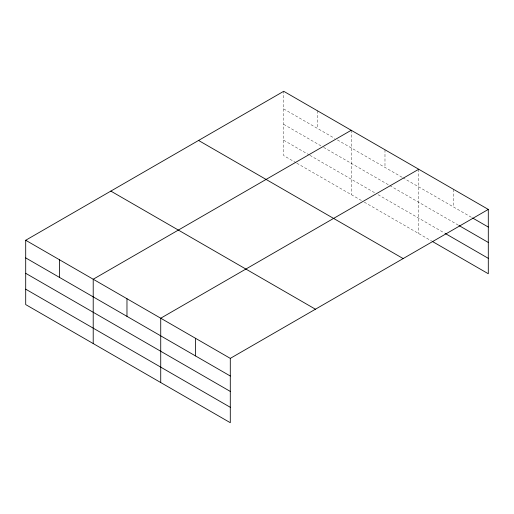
<?xml version="1.0" encoding="UTF-8"?>
<svg xmlns="http://www.w3.org/2000/svg" width="514" height="514" viewBox="0 0 514 514"><rect width="100%" height="100%" fill="white"/><g stroke="black" fill="none" stroke-linecap="round" stroke-linejoin="round"><path stroke-width="0.39" stroke-dasharray="2.57 1.93" d="M296.109 162.784L283.709 155.626L283.709 91.293M283.709 108.936L334.691 138.369M337.447 139.956L402.205 177.349M402.892 177.741L471.936 217.602M283.709 124.343L320.909 145.822M323.666 147.409L389.117 185.194M389.805 185.593L458.295 225.138M283.709 140.219L309.197 154.932M309.891 155.331L374.648 192.718M378.092 194.71L444.655 233.138M296.796 163.182L361.56 200.569M364.317 202.163L431.696 241.066M453.521 189.332L453.521 206.975M418.737 169.254L418.737 233.581M384.98 149.767L384.98 167.403M351.223 130.273L351.223 194.607M317.466 110.786L317.466 128.423"/><path stroke-width="0.77" d="M432.377 241.458L488.3 273.744L488.3 209.416L283.709 91.293L25.7 240.256L25.7 304.584L230.291 422.707L230.291 358.374L25.7 240.256M351.223 130.273L93.214 279.237L93.214 343.564M418.737 169.254L160.728 318.217L160.728 382.544M230.291 358.374L488.3 209.416M472.617 218L488.3 227.053M458.976 225.53L488.3 242.46M445.336 233.529L488.3 258.336M198.565 140.45L403.156 258.574M110.844 191.099L315.435 309.216M25.7 257.893L230.291 376.01M25.7 273.3L230.291 391.424M25.7 289.176L230.291 407.294M195.513 338.296L195.513 355.932M126.971 298.724L126.971 316.361M59.457 259.743L59.457 277.387"/></g></svg>
